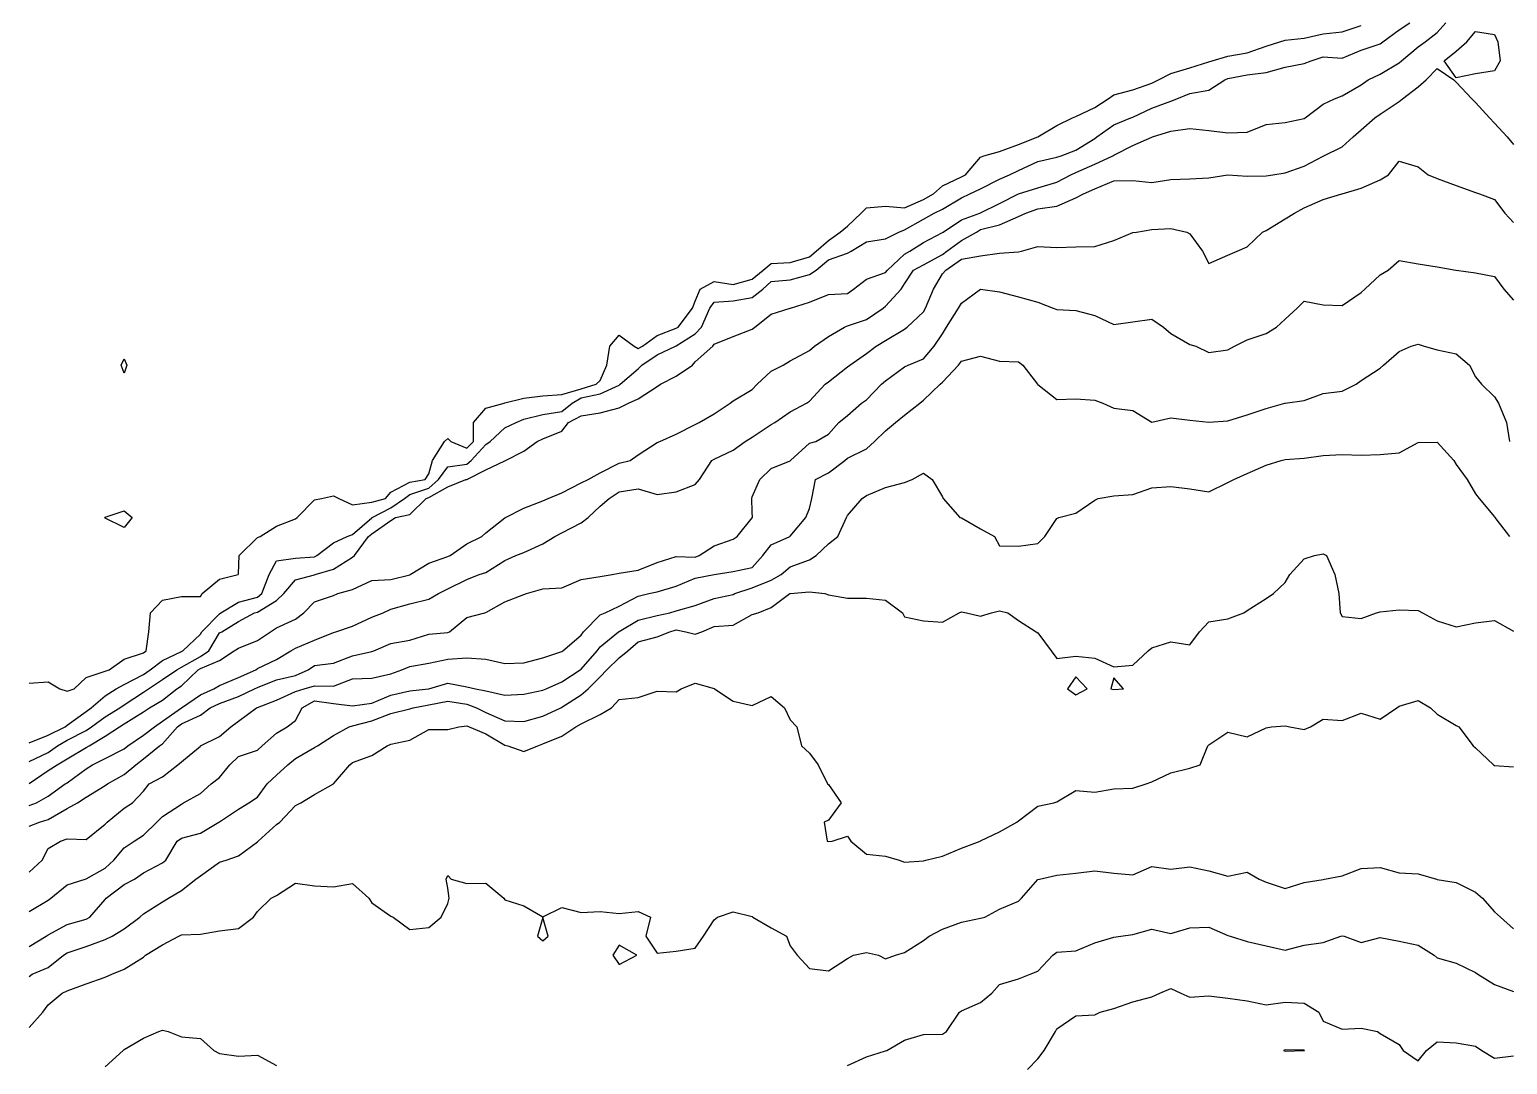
# Model space of a CAD drawing. Header units: metres. Extents: x 2681030 to 2681330, y 1246000 to 1246290.
# Drawn here: x 2681070.26 to 2681109.09, y 1246088.88 to 1246116.07 of the extents above; entities that cross this region are included whole.
import ezdxf

# ---------------------------------------------------------------- set-up
doc = ezdxf.new("R2010")
doc.units = ezdxf.units.M
doc.layers.add('BASIS_HOEHENLINIEN', color=8, linetype='Continuous')

msp = doc.modelspace()

# ---------------------------------------------------------------- linework, layer by layer
at = {"layer": 'BASIS_HOEHENLINIEN'}
for points in [[(2681070.25, 1246097.327, 0), (2681070.75, 1246097.534, 0), (2681071.195, 1246097.75, 0), (2681071.25, 1246097.795, 0), (2681071.75, 1246098.155, 0), (2681071.882, 1246098.25, 0), (2681072.25, 1246098.569, 0), (2681072.537, 1246098.75, 0), (2681072.75, 1246098.861, 0), (2681073.25, 1246099.123, 0), (2681073.429, 1246099.25, 0), (2681073.75, 1246099.494, 0), (2681074.25, 1246099.731, 0), (2681074.291, 1246099.75, 0), (2681074.75, 1246100.185, 0), (2681074.786, 1246100.25, 0), (2681075.25, 1246100.722, 0), (2681075.285, 1246100.75, 0), (2681075.75, 1246101.029, 0), (2681076.25, 1246101.158, 0), (2681076.363, 1246101.25, 0), (2681076.556, 1246101.75, 0), (2681076.75, 1246102.113, 0), (2681077.25, 1246102.186, 0), (2681077.75, 1246102.22, 0), (2681077.811, 1246102.25, 0), (2681078.25, 1246102.582, 0), (2681078.61, 1246102.75, 0), (2681078.75, 1246102.803, 0), (2681079.25, 1246103.24, 0), (2681079.262, 1246103.25, 0), (2681079.75, 1246103.506, 0), (2681080.115, 1246103.75, 0), (2681080.25, 1246103.857, 0), (2681080.75, 1246104.019, 0), (2681081.008, 1246104.25, 0), (2681081.25, 1246104.579, 0), (2681081.75, 1246104.655, 0), (2681081.86, 1246104.75, 0), (2681082.25, 1246105.168, 0), (2681082.363, 1246105.25, 0), (2681082.75, 1246105.604, 0), (2681083.048, 1246105.75, 0), (2681083.25, 1246105.831, 0), (2681083.75, 1246105.955, 0), (2681084.25, 1246106.036, 0), (2681084.516, 1246106.25, 0), (2681084.75, 1246106.391, 0), (2681085.25, 1246106.501, 0), (2681085.75, 1246106.727, 0), (2681085.777, 1246106.75, 0), (2681086.25, 1246107.156, 0), (2681086.347, 1246107.25, 0), (2681086.75, 1246107.523, 0), (2681087.231, 1246107.75, 0), (2681087.25, 1246107.761, 0), (2681087.75, 1246108.079, 0), (2681087.915, 1246108.25, 0), (2681088.134, 1246108.75, 0), (2681088.25, 1246108.904, 0), (2681088.75, 1246108.941, 0), (2681089.25, 1246109.031, 0), (2681089.529, 1246109.25, 0), (2681089.75, 1246109.45, 0), (2681090.25, 1246109.494, 0), (2681090.75, 1246109.632, 0), (2681090.929, 1246109.75, 0), (2681091.25, 1246110.02, 0), (2681091.75, 1246110.199, 0), (2681091.845, 1246110.25, 0), (2681092.25, 1246110.489, 0), (2681092.75, 1246110.574, 0), (2681093.105, 1246110.75, 0), (2681093.25, 1246110.808, 0), (2681093.75, 1246111.09, 0), (2681094.032, 1246111.25, 0), (2681094.25, 1246111.352, 0), (2681094.75, 1246111.651, 0), (2681094.969, 1246111.75, 0), (2681095.25, 1246111.882, 0), (2681095.75, 1246112.136, 0), (2681096.006, 1246112.25, 0), (2681096.25, 1246112.364, 0), (2681096.75, 1246112.601, 0), (2681097.25, 1246112.716, 0), (2681097.363, 1246112.75, 0), (2681097.75, 1246112.898, 0), (2681098.25, 1246113.212, 0), (2681098.304, 1246113.25, 0), (2681098.75, 1246113.564, 0), (2681099.198, 1246113.75, 0), (2681099.25, 1246113.77, 0), (2681099.75, 1246114.003, 0), (2681100.25, 1246114.189, 0), (2681100.408, 1246114.25, 0), (2681100.75, 1246114.387, 0), (2681101.25, 1246114.478, 0), (2681101.668, 1246114.75, 0), (2681101.75, 1246114.788, 0), (2681102.25, 1246114.878, 0), (2681102.75, 1246114.945, 0), (2681103.25, 1246115.079, 0), (2681103.75, 1246115.177, 0), (2681103.936, 1246115.25, 0), (2681104.25, 1246115.352, 0), (2681104.75, 1246115.322, 0), (2681105.25, 1246115.53, 0), (2681105.75, 1246115.698, 0), (2681105.817, 1246115.75, 0), (2681106.25, 1246116.062, 0), (2681106.526, 1246116.25, 0)], [(2681070.25, 1246096.841, 0), (2681070.75, 1246097.079, 0), (2681070.993, 1246097.25, 0), (2681071.25, 1246097.4, 0), (2681071.75, 1246097.658, 0), (2681071.888, 1246097.75, 0), (2681072.25, 1246098.015, 0), (2681072.636, 1246098.25, 0), (2681072.75, 1246098.327, 0), (2681073.25, 1246098.66, 0), (2681073.388, 1246098.75, 0), (2681073.75, 1246098.995, 0), (2681074.133, 1246099.25, 0), (2681074.25, 1246099.314, 0), (2681074.75, 1246099.596, 0), (2681074.97, 1246099.75, 0), (2681075.25, 1246100.221, 0), (2681075.314, 1246100.25, 0), (2681075.75, 1246100.521, 0), (2681076.174, 1246100.75, 0), (2681076.25, 1246100.766, 0), (2681076.75, 1246101.072, 0), (2681076.942, 1246101.25, 0), (2681077.25, 1246101.617, 0), (2681077.75, 1246101.745, 0), (2681077.769, 1246101.75, 0), (2681078.25, 1246101.893, 0), (2681078.75, 1246102.207, 0), (2681078.799, 1246102.25, 0), (2681079.167, 1246102.75, 0), (2681079.25, 1246102.825, 0), (2681079.75, 1246103.173, 0), (2681079.875, 1246103.25, 0), (2681080.25, 1246103.329, 0), (2681080.683, 1246103.75, 0), (2681080.75, 1246103.775, 0), (2681081.25, 1246104.055, 0), (2681081.722, 1246104.25, 0), (2681081.75, 1246104.253, 0), (2681082.25, 1246104.504, 0), (2681082.75, 1246104.742, 0), (2681082.764, 1246104.75, 0), (2681083.25, 1246104.993, 0), (2681083.6, 1246105.25, 0), (2681083.75, 1246105.313, 0), (2681084.25, 1246105.518, 0), (2681084.423, 1246105.75, 0), (2681084.75, 1246105.923, 0), (2681085.25, 1246106.002, 0), (2681085.75, 1246106.134, 0), (2681085.995, 1246106.25, 0), (2681086.25, 1246106.369, 0), (2681086.75, 1246106.693, 0), (2681086.838, 1246106.75, 0), (2681087.25, 1246106.965, 0), (2681087.679, 1246107.25, 0), (2681087.75, 1246107.338, 0), (2681088.212, 1246107.75, 0), (2681088.25, 1246107.801, 0), (2681088.75, 1246108.006, 0), (2681089.25, 1246108.202, 0), (2681089.315, 1246108.25, 0), (2681089.75, 1246108.592, 0), (2681090.25, 1246108.748, 0), (2681090.257, 1246108.75, 0), (2681090.75, 1246108.911, 0), (2681091.25, 1246109.109, 0), (2681091.75, 1246109.134, 0), (2681091.91, 1246109.25, 0), (2681092.25, 1246109.511, 0), (2681092.75, 1246109.687, 0), (2681092.801, 1246109.75, 0), (2681093.25, 1246110.165, 0), (2681093.391, 1246110.25, 0), (2681093.75, 1246110.475, 0), (2681094.25, 1246110.741, 0), (2681094.265, 1246110.75, 0), (2681094.75, 1246111.074, 0), (2681095.234, 1246111.25, 0), (2681095.25, 1246111.256, 0), (2681095.75, 1246111.497, 0), (2681096.25, 1246111.75, 0), (2681096.25, 1246111.75, 0), (2681096.75, 1246111.915, 0), (2681097.25, 1246112.059, 0), (2681097.619, 1246112.25, 0), (2681097.75, 1246112.314, 0), (2681098.25, 1246112.537, 0), (2681098.726, 1246112.75, 0), (2681098.75, 1246112.767, 0), (2681099.25, 1246113.026, 0), (2681099.75, 1246113.245, 0), (2681099.763, 1246113.25, 0), (2681100.25, 1246113.398, 0), (2681100.75, 1246113.467, 0), (2681101.25, 1246113.414, 0), (2681101.75, 1246113.358, 0), (2681102.25, 1246113.373, 0), (2681102.75, 1246113.578, 0), (2681103.25, 1246113.624, 0), (2681103.75, 1246113.736, 0), (2681103.775, 1246113.75, 0), (2681104.25, 1246114.11, 0), (2681104.551, 1246114.25, 0), (2681104.75, 1246114.332, 0), (2681105.25, 1246114.617, 0), (2681105.434, 1246114.75, 0), (2681105.75, 1246114.901, 0), (2681106.25, 1246115.193, 0), (2681106.309, 1246115.25, 0), (2681106.75, 1246115.619, 0), (2681106.927, 1246115.75, 0), (2681107.25, 1246115.99, 0), (2681107.478, 1246116.25, 0)], [(2681070.25, 1246098.902, 0), (2681070.75, 1246098.936, 0), (2681071.057, 1246098.75, 0), (2681071.25, 1246098.685, 0), (2681071.43, 1246098.75, 0), (2681071.75, 1246099.046, 0), (2681072.25, 1246099.211, 0), (2681072.352, 1246099.25, 0), (2681072.75, 1246099.526, 0), (2681073.25, 1246099.699, 0), (2681073.323, 1246099.75, 0), (2681073.396, 1246100.25, 0), (2681073.436, 1246100.75, 0), (2681073.75, 1246101.08, 0), (2681074.25, 1246101.172, 0), (2681074.75, 1246101.177, 0), (2681074.792, 1246101.25, 0), (2681075.25, 1246101.632, 0), (2681075.746, 1246101.75, 0), (2681075.75, 1246101.769, 0), (2681075.767, 1246102.25, 0), (2681076.25, 1246102.729, 0), (2681076.319, 1246102.75, 0), (2681076.75, 1246103.019, 0), (2681077.25, 1246103.212, 0), (2681077.294, 1246103.25, 0), (2681077.75, 1246103.712, 0), (2681077.928, 1246103.75, 0), (2681078.25, 1246103.816, 0), (2681078.388, 1246103.75, 0), (2681078.75, 1246103.579, 0), (2681079.25, 1246103.651, 0), (2681079.615, 1246103.75, 0), (2681079.75, 1246103.918, 0), (2681080.25, 1246104.175, 0), (2681080.655, 1246104.25, 0), (2681080.75, 1246104.397, 0), (2681080.849, 1246104.75, 0), (2681081.165, 1246105.25, 0), (2681081.25, 1246105.329, 0), (2681081.333, 1246105.25, 0), (2681081.75, 1246105.068, 0), (2681081.922, 1246105.25, 0), (2681081.923, 1246105.75, 0), (2681082.25, 1246106.123, 0), (2681082.728, 1246106.25, 0), (2681082.75, 1246106.26, 0), (2681083.25, 1246106.383, 0), (2681083.75, 1246106.45, 0), (2681084.25, 1246106.482, 0), (2681084.75, 1246106.632, 0), (2681085.148, 1246106.75, 0), (2681085.25, 1246106.846, 0), (2681085.433, 1246107.25, 0), (2681085.508, 1246107.75, 0), (2681085.75, 1246108.043, 0), (2681086.145, 1246107.75, 0), (2681086.25, 1246107.692, 0), (2681086.362, 1246107.75, 0), (2681086.75, 1246108.03, 0), (2681087.25, 1246108.221, 0), (2681087.301, 1246108.25, 0), (2681087.684, 1246108.75, 0), (2681087.75, 1246108.934, 0), (2681087.885, 1246109.25, 0), (2681088.25, 1246109.455, 0), (2681088.75, 1246109.372, 0), (2681089.25, 1246109.509, 0), (2681089.533, 1246109.75, 0), (2681089.75, 1246109.923, 0), (2681090.25, 1246109.947, 0), (2681090.75, 1246110.095, 0), (2681090.925, 1246110.25, 0), (2681091.25, 1246110.525, 0), (2681091.56, 1246110.75, 0), (2681091.75, 1246110.901, 0), (2681092.111, 1246111.25, 0), (2681092.25, 1246111.387, 0), (2681092.75, 1246111.427, 0), (2681093.25, 1246111.387, 0), (2681093.75, 1246111.606, 0), (2681094.008, 1246111.75, 0), (2681094.25, 1246111.96, 0), (2681094.75, 1246112.199, 0), (2681094.857, 1246112.25, 0), (2681095.25, 1246112.72, 0), (2681095.333, 1246112.75, 0), (2681095.75, 1246112.864, 0), (2681096.25, 1246113.046, 0), (2681096.75, 1246113.249, 0), (2681096.754, 1246113.25, 0), (2681097.25, 1246113.549, 0), (2681097.663, 1246113.75, 0), (2681097.75, 1246113.783, 0), (2681098.25, 1246114.024, 0), (2681098.601, 1246114.25, 0), (2681098.75, 1246114.358, 0), (2681099.25, 1246114.486, 0), (2681099.75, 1246114.665, 0), (2681099.922, 1246114.75, 0), (2681100.25, 1246114.912, 0), (2681100.75, 1246115.068, 0), (2681101.25, 1246115.219, 0), (2681101.33, 1246115.25, 0), (2681101.75, 1246115.372, 0), (2681102.25, 1246115.462, 0), (2681102.75, 1246115.633, 0), (2681103.114, 1246115.75, 0), (2681103.25, 1246115.795, 0), (2681103.75, 1246115.844, 0), (2681104.25, 1246115.954, 0), (2681104.75, 1246116.007, 0), (2681105.25, 1246116.178, 0)], [(2681108.902, 1246115.25, 0), (2681108.75, 1246114.983, 0), (2681108.25, 1246114.904, 0), (2681107.75, 1246114.804, 0), (2681107.427, 1246115.25, 0), (2681107.75, 1246115.502, 0), (2681108.022, 1246115.75, 0), (2681108.25, 1246116.021, 0), (2681108.75, 1246115.936, 0), (2681108.844, 1246115.75, 0), (2681108.902, 1246115.25, 0)], [(2681070.25, 1246096.262, 0), (2681070.75, 1246096.607, 0), (2681070.989, 1246096.75, 0), (2681071.25, 1246096.913, 0), (2681071.75, 1246097.206, 0), (2681071.826, 1246097.25, 0), (2681072.25, 1246097.505, 0), (2681072.623, 1246097.75, 0), (2681072.75, 1246097.827, 0), (2681073.25, 1246098.144, 0), (2681073.411, 1246098.25, 0), (2681073.75, 1246098.453, 0), (2681074.131, 1246098.75, 0), (2681074.25, 1246098.83, 0), (2681074.691, 1246099.25, 0), (2681074.75, 1246099.285, 0), (2681075.25, 1246099.495, 0), (2681075.637, 1246099.75, 0), (2681075.75, 1246099.814, 0), (2681076.25, 1246100.023, 0), (2681076.593, 1246100.25, 0), (2681076.75, 1246100.349, 0), (2681077.25, 1246100.577, 0), (2681077.463, 1246100.75, 0), (2681077.75, 1246101.035, 0), (2681078.25, 1246101.203, 0), (2681078.364, 1246101.25, 0), (2681078.75, 1246101.357, 0), (2681079.25, 1246101.591, 0), (2681079.75, 1246101.619, 0), (2681080.25, 1246101.746, 0), (2681080.262, 1246101.75, 0), (2681080.75, 1246102.049, 0), (2681081.25, 1246102.222, 0), (2681081.31, 1246102.25, 0), (2681081.75, 1246102.555, 0), (2681082.141, 1246102.75, 0), (2681082.25, 1246102.847, 0), (2681082.75, 1246103.238, 0), (2681082.764, 1246103.25, 0), (2681083.25, 1246103.499, 0), (2681083.75, 1246103.691, 0), (2681083.885, 1246103.75, 0), (2681084.25, 1246103.9, 0), (2681084.75, 1246104.161, 0), (2681084.937, 1246104.25, 0), (2681085.25, 1246104.424, 0), (2681085.75, 1246104.677, 0), (2681086.039, 1246104.75, 0), (2681086.25, 1246104.899, 0), (2681086.75, 1246105.22, 0), (2681086.823, 1246105.25, 0), (2681087.25, 1246105.443, 0), (2681087.75, 1246105.694, 0), (2681087.853, 1246105.75, 0), (2681088.25, 1246105.973, 0), (2681088.668, 1246106.25, 0), (2681088.75, 1246106.315, 0), (2681089.25, 1246106.614, 0), (2681089.375, 1246106.75, 0), (2681089.75, 1246107.091, 0), (2681090.062, 1246107.25, 0), (2681090.25, 1246107.369, 0), (2681090.75, 1246107.636, 0), (2681090.881, 1246107.75, 0), (2681091.25, 1246108.006, 0), (2681091.674, 1246108.25, 0), (2681091.75, 1246108.29, 0), (2681092.25, 1246108.451, 0), (2681092.692, 1246108.75, 0), (2681092.75, 1246108.8, 0), (2681093.165, 1246109.25, 0), (2681093.25, 1246109.387, 0), (2681093.487, 1246109.75, 0), (2681093.75, 1246109.891, 0), (2681094.25, 1246110.164, 0), (2681094.36, 1246110.25, 0), (2681094.75, 1246110.532, 0), (2681095.138, 1246110.75, 0), (2681095.25, 1246110.815, 0), (2681095.75, 1246110.939, 0), (2681096.25, 1246111.156, 0), (2681096.435, 1246111.25, 0), (2681096.75, 1246111.359, 0), (2681097.25, 1246111.431, 0), (2681097.75, 1246111.645, 0), (2681097.952, 1246111.75, 0), (2681098.25, 1246111.887, 0), (2681098.75, 1246112.094, 0), (2681099.25, 1246112.105, 0), (2681099.75, 1246112.051, 0), (2681100.25, 1246112.129, 0), (2681100.75, 1246112.146, 0), (2681101.25, 1246112.178, 0), (2681101.75, 1246112.249, 0), (2681102.25, 1246112.222, 0), (2681102.75, 1246112.225, 0), (2681102.925, 1246112.25, 0), (2681103.25, 1246112.304, 0), (2681103.75, 1246112.482, 0), (2681104.25, 1246112.744, 0), (2681104.266, 1246112.75, 0), (2681104.75, 1246112.99, 0), (2681105.037, 1246113.25, 0), (2681105.25, 1246113.438, 0), (2681105.607, 1246113.75, 0), (2681105.75, 1246113.851, 0), (2681106.25, 1246114.183, 0), (2681106.336, 1246114.25, 0), (2681106.75, 1246114.566, 0), (2681106.955, 1246114.75, 0), (2681107.25, 1246115.047, 0), (2681107.684, 1246114.75, 0), (2681107.75, 1246114.687, 0), (2681108.154, 1246114.25, 0), (2681108.25, 1246114.151, 0), (2681108.623, 1246113.75, 0), (2681108.75, 1246113.613, 0), (2681109.088, 1246113.25, 0), (2681109.25, 1246113.046, 0)], [(2681070.25, 1246095.685, 0), (2681070.446, 1246095.75, 0), (2681070.75, 1246095.933, 0), (2681071.197, 1246096.25, 0), (2681071.25, 1246096.277, 0), (2681071.75, 1246096.646, 0), (2681071.913, 1246096.75, 0), (2681072.25, 1246096.917, 0), (2681072.75, 1246097.172, 0), (2681072.844, 1246097.25, 0), (2681073.25, 1246097.533, 0), (2681073.543, 1246097.75, 0), (2681073.75, 1246097.896, 0), (2681074.25, 1246098.246, 0), (2681074.257, 1246098.25, 0), (2681074.75, 1246098.593, 0), (2681075.105, 1246098.75, 0), (2681075.25, 1246098.836, 0), (2681075.75, 1246099.048, 0), (2681076.204, 1246099.25, 0), (2681076.25, 1246099.282, 0), (2681076.75, 1246099.518, 0), (2681077.127, 1246099.75, 0), (2681077.25, 1246099.816, 0), (2681077.75, 1246100.025, 0), (2681078.25, 1246100.231, 0), (2681078.307, 1246100.25, 0), (2681078.75, 1246100.394, 0), (2681079.25, 1246100.629, 0), (2681079.552, 1246100.75, 0), (2681079.75, 1246100.846, 0), (2681080.25, 1246100.982, 0), (2681080.75, 1246101.107, 0), (2681081.003, 1246101.25, 0), (2681081.25, 1246101.38, 0), (2681081.75, 1246101.622, 0), (2681082.077, 1246101.75, 0), (2681082.25, 1246101.808, 0), (2681082.75, 1246102.117, 0), (2681083.039, 1246102.25, 0), (2681083.25, 1246102.335, 0), (2681083.75, 1246102.562, 0), (2681084.059, 1246102.75, 0), (2681084.25, 1246102.849, 0), (2681084.75, 1246103.113, 0), (2681084.936, 1246103.25, 0), (2681085.25, 1246103.545, 0), (2681085.489, 1246103.75, 0), (2681085.75, 1246103.923, 0), (2681086.25, 1246104.007, 0), (2681086.75, 1246103.857, 0), (2681087.25, 1246103.921, 0), (2681087.75, 1246104.12, 0), (2681087.867, 1246104.25, 0), (2681088.188, 1246104.75, 0), (2681088.25, 1246104.784, 0), (2681088.75, 1246105.022, 0), (2681089.061, 1246105.25, 0), (2681089.25, 1246105.359, 0), (2681089.75, 1246105.692, 0), (2681089.841, 1246105.75, 0), (2681090.25, 1246106.026, 0), (2681090.673, 1246106.25, 0), (2681090.75, 1246106.308, 0), (2681091.167, 1246106.75, 0), (2681091.25, 1246106.813, 0), (2681091.75, 1246107.209, 0), (2681091.814, 1246107.25, 0), (2681092.25, 1246107.556, 0), (2681092.504, 1246107.75, 0), (2681092.75, 1246107.897, 0), (2681093.25, 1246108.197, 0), (2681093.319, 1246108.25, 0), (2681093.75, 1246108.652, 0), (2681093.803, 1246108.75, 0), (2681094.009, 1246109.25, 0), (2681094.25, 1246109.654, 0), (2681094.339, 1246109.75, 0), (2681094.75, 1246110.035, 0), (2681095.25, 1246110.124, 0), (2681095.75, 1246110.196, 0), (2681096.25, 1246110.234, 0), (2681096.326, 1246110.25, 0), (2681096.75, 1246110.368, 0), (2681097.25, 1246110.344, 0), (2681097.75, 1246110.365, 0), (2681098.25, 1246110.368, 0), (2681098.75, 1246110.529, 0), (2681099.25, 1246110.734, 0), (2681099.344, 1246110.75, 0), (2681099.75, 1246110.814, 0), (2681100.25, 1246110.843, 0), (2681100.673, 1246110.75, 0), (2681100.75, 1246110.701, 0), (2681101.083, 1246110.25, 0), (2681101.25, 1246109.92, 0), (2681101.75, 1246110.145, 0), (2681101.993, 1246110.25, 0), (2681102.25, 1246110.359, 0), (2681102.661, 1246110.75, 0), (2681102.75, 1246110.787, 0), (2681103.25, 1246111.099, 0), (2681103.494, 1246111.25, 0), (2681103.75, 1246111.382, 0), (2681104.25, 1246111.601, 0), (2681104.738, 1246111.75, 0), (2681104.75, 1246111.754, 0), (2681105.25, 1246111.905, 0), (2681105.75, 1246112.123, 0), (2681105.972, 1246112.25, 0), (2681106.25, 1246112.611, 0), (2681106.75, 1246112.461, 0), (2681107.011, 1246112.25, 0), (2681107.25, 1246112.161, 0), (2681107.75, 1246111.975, 0), (2681108.25, 1246111.789, 0), (2681108.356, 1246111.75, 0), (2681108.75, 1246111.603, 0), (2681109.022, 1246111.25, 0), (2681109.25, 1246111.003, 0)], [(2681070.25, 1246095.137, 0), (2681070.52, 1246095.25, 0), (2681070.75, 1246095.317, 0), (2681071.25, 1246095.604, 0), (2681071.52, 1246095.75, 0), (2681071.75, 1246095.899, 0), (2681072.25, 1246096.212, 0), (2681072.31, 1246096.25, 0), (2681072.75, 1246096.494, 0), (2681073.054, 1246096.75, 0), (2681073.25, 1246096.914, 0), (2681073.674, 1246097.25, 0), (2681073.75, 1246097.306, 0), (2681074.148, 1246097.75, 0), (2681074.25, 1246097.828, 0), (2681074.75, 1246098.056, 0), (2681075.006, 1246098.25, 0), (2681075.25, 1246098.367, 0), (2681075.75, 1246098.545, 0), (2681076.174, 1246098.75, 0), (2681076.25, 1246098.787, 0), (2681076.75, 1246098.988, 0), (2681077.25, 1246099.102, 0), (2681077.578, 1246099.25, 0), (2681077.75, 1246099.364, 0), (2681078.25, 1246099.419, 0), (2681078.75, 1246099.62, 0), (2681079.25, 1246099.733, 0), (2681079.303, 1246099.75, 0), (2681079.75, 1246099.94, 0), (2681080.25, 1246100.029, 0), (2681080.75, 1246100.187, 0), (2681081.25, 1246100.233, 0), (2681081.292, 1246100.25, 0), (2681081.75, 1246100.625, 0), (2681082.22, 1246100.75, 0), (2681082.25, 1246100.758, 0), (2681082.75, 1246101.035, 0), (2681083.25, 1246101.229, 0), (2681083.317, 1246101.25, 0), (2681083.75, 1246101.375, 0), (2681084.25, 1246101.403, 0), (2681084.75, 1246101.622, 0), (2681085.25, 1246101.697, 0), (2681085.565, 1246101.75, 0), (2681085.75, 1246101.789, 0), (2681086.25, 1246101.865, 0), (2681086.75, 1246102.066, 0), (2681087.25, 1246102.224, 0), (2681087.75, 1246102.209, 0), (2681087.855, 1246102.25, 0), (2681088.25, 1246102.506, 0), (2681088.75, 1246102.684, 0), (2681088.857, 1246102.75, 0), (2681089.25, 1246103.238, 0), (2681089.259, 1246103.25, 0), (2681089.25, 1246103.4, 0), (2681089.236, 1246103.75, 0), (2681089.25, 1246103.797, 0), (2681089.446, 1246104.25, 0), (2681089.75, 1246104.541, 0), (2681090.25, 1246104.74, 0), (2681090.255, 1246104.75, 0), (2681090.75, 1246105.207, 0), (2681090.923, 1246105.25, 0), (2681091.25, 1246105.44, 0), (2681091.529, 1246105.75, 0), (2681091.75, 1246105.927, 0), (2681092.124, 1246106.25, 0), (2681092.25, 1246106.339, 0), (2681092.643, 1246106.75, 0), (2681092.75, 1246106.838, 0), (2681093.25, 1246107.213, 0), (2681093.346, 1246107.25, 0), (2681093.75, 1246107.423, 0), (2681094.031, 1246107.75, 0), (2681094.25, 1246108.077, 0), (2681094.352, 1246108.25, 0), (2681094.667, 1246108.75, 0), (2681094.75, 1246108.882, 0), (2681095.25, 1246109.25, 0), (2681095.25, 1246109.25, 0), (2681095.25, 1246109.25, 0), (2681095.75, 1246109.181, 0), (2681096.25, 1246109.051, 0), (2681096.75, 1246108.907, 0), (2681097.156, 1246108.75, 0), (2681097.25, 1246108.718, 0), (2681097.75, 1246108.691, 0), (2681098.25, 1246108.557, 0), (2681098.75, 1246108.322, 0), (2681099.25, 1246108.387, 0), (2681099.75, 1246108.458, 0), (2681100.059, 1246108.25, 0), (2681100.25, 1246108.085, 0), (2681100.75, 1246107.794, 0), (2681100.902, 1246107.75, 0), (2681101.25, 1246107.582, 0), (2681101.75, 1246107.657, 0), (2681101.924, 1246107.75, 0), (2681102.25, 1246107.921, 0), (2681102.75, 1246108.087, 0), (2681103.029, 1246108.25, 0), (2681103.25, 1246108.463, 0), (2681103.566, 1246108.75, 0), (2681103.75, 1246108.932, 0), (2681104.25, 1246108.837, 0), (2681104.75, 1246108.817, 0), (2681105.25, 1246109.159, 0), (2681105.346, 1246109.25, 0), (2681105.75, 1246109.626, 0), (2681105.959, 1246109.75, 0), (2681106.25, 1246110.003, 0), (2681106.75, 1246109.918, 0), (2681107.25, 1246109.833, 0), (2681107.739, 1246109.75, 0), (2681107.75, 1246109.748, 0), (2681108.25, 1246109.68, 0), (2681108.75, 1246109.584, 0), (2681108.996, 1246109.25, 0), (2681109.25, 1246108.962, 0)], [(2681070.25, 1246093.93, 0), (2681070.59, 1246094.25, 0), (2681070.75, 1246094.552, 0), (2681071.074, 1246094.75, 0), (2681071.25, 1246094.805, 0), (2681071.75, 1246094.79, 0), (2681072.25, 1246095.192, 0), (2681072.303, 1246095.25, 0), (2681072.75, 1246095.615, 0), (2681072.968, 1246095.75, 0), (2681073.25, 1246096.061, 0), (2681073.404, 1246096.25, 0), (2681073.75, 1246096.44, 0), (2681074.156, 1246096.75, 0), (2681074.25, 1246096.828, 0), (2681074.75, 1246097.247, 0), (2681074.755, 1246097.25, 0), (2681075.25, 1246097.497, 0), (2681075.553, 1246097.75, 0), (2681075.75, 1246097.903, 0), (2681076.223, 1246098.25, 0), (2681076.25, 1246098.262, 0), (2681076.75, 1246098.447, 0), (2681077.25, 1246098.683, 0), (2681077.474, 1246098.75, 0), (2681077.75, 1246098.824, 0), (2681078.25, 1246098.818, 0), (2681078.75, 1246099.013, 0), (2681079.25, 1246099.025, 0), (2681079.75, 1246099.14, 0), (2681080.044, 1246099.25, 0), (2681080.25, 1246099.333, 0), (2681080.75, 1246099.426, 0), (2681081.25, 1246099.528, 0), (2681081.75, 1246099.563, 0), (2681082.25, 1246099.528, 0), (2681082.75, 1246099.417, 0), (2681083.25, 1246099.428, 0), (2681083.75, 1246099.56, 0), (2681084.25, 1246099.728, 0), (2681084.276, 1246099.75, 0), (2681084.75, 1246100.163, 0), (2681084.815, 1246100.25, 0), (2681085.25, 1246100.693, 0), (2681085.389, 1246100.75, 0), (2681085.75, 1246100.918, 0), (2681086.25, 1246101.18, 0), (2681086.531, 1246101.25, 0), (2681086.75, 1246101.295, 0), (2681087.25, 1246101.443, 0), (2681087.75, 1246101.659, 0), (2681088.245, 1246101.75, 0), (2681088.25, 1246101.751, 0), (2681088.75, 1246101.833, 0), (2681089.25, 1246101.939, 0), (2681089.529, 1246102.25, 0), (2681089.75, 1246102.532, 0), (2681090.241, 1246102.75, 0), (2681090.25, 1246102.757, 0), (2681090.662, 1246103.25, 0), (2681090.75, 1246103.489, 0), (2681090.819, 1246103.75, 0), (2681090.915, 1246104.25, 0), (2681091.25, 1246104.428, 0), (2681091.685, 1246104.75, 0), (2681091.75, 1246104.806, 0), (2681092.25, 1246105.054, 0), (2681092.463, 1246105.25, 0), (2681092.75, 1246105.524, 0), (2681093.01, 1246105.75, 0), (2681093.25, 1246105.939, 0), (2681093.654, 1246106.25, 0), (2681093.75, 1246106.331, 0), (2681094.188, 1246106.75, 0), (2681094.25, 1246106.806, 0), (2681094.673, 1246107.25, 0), (2681094.75, 1246107.362, 0), (2681095.25, 1246107.493, 0), (2681095.75, 1246107.361, 0), (2681096.25, 1246107.339, 0), (2681096.362, 1246107.25, 0), (2681096.744, 1246106.75, 0), (2681096.75, 1246106.741, 0), (2681097.25, 1246106.349, 0), (2681097.75, 1246106.37, 0), (2681098.25, 1246106.335, 0), (2681098.462, 1246106.25, 0), (2681098.75, 1246106.121, 0), (2681099.25, 1246106.06, 0), (2681099.75, 1246105.759, 0), (2681100.25, 1246105.868, 0), (2681100.75, 1246105.809, 0), (2681101.25, 1246105.756, 0), (2681101.75, 1246105.787, 0), (2681102.25, 1246105.95, 0), (2681102.75, 1246106.115, 0), (2681103.246, 1246106.25, 0), (2681103.25, 1246106.251, 0), (2681103.75, 1246106.327, 0), (2681104.25, 1246106.506, 0), (2681104.75, 1246106.571, 0), (2681105.122, 1246106.75, 0), (2681105.25, 1246106.847, 0), (2681105.75, 1246107.178, 0), (2681105.834, 1246107.25, 0), (2681106.25, 1246107.615, 0), (2681106.56, 1246107.75, 0), (2681106.75, 1246107.802, 0), (2681106.904, 1246107.75, 0), (2681107.25, 1246107.658, 0), (2681107.75, 1246107.547, 0), (2681108.096, 1246107.25, 0), (2681108.25, 1246106.949, 0), (2681108.413, 1246106.75, 0), (2681108.75, 1246106.42, 0), (2681108.86, 1246106.25, 0), (2681109.067, 1246105.75, 0), (2681109.146, 1246105.25, 0)], [(2681072.815, 1246107.25, 0), (2681072.75, 1246107.041, 0), (2681072.664, 1246107.25, 0), (2681072.75, 1246107.42, 0), (2681072.815, 1246107.25, 0)], [(2681070.25, 1246092.9, 0), (2681070.75, 1246093.198, 0), (2681070.819, 1246093.25, 0), (2681071.25, 1246093.598, 0), (2681071.723, 1246093.75, 0), (2681071.75, 1246093.758, 0), (2681072.25, 1246094.036, 0), (2681072.479, 1246094.25, 0), (2681072.75, 1246094.571, 0), (2681073.011, 1246094.75, 0), (2681073.25, 1246094.908, 0), (2681073.606, 1246095.25, 0), (2681073.75, 1246095.398, 0), (2681074.25, 1246095.722, 0), (2681074.304, 1246095.75, 0), (2681074.75, 1246095.996, 0), (2681075.031, 1246096.25, 0), (2681075.25, 1246096.422, 0), (2681075.526, 1246096.75, 0), (2681075.75, 1246096.973, 0), (2681076.25, 1246097.136, 0), (2681076.373, 1246097.25, 0), (2681076.75, 1246097.584, 0), (2681077.032, 1246097.75, 0), (2681077.25, 1246097.913, 0), (2681077.424, 1246098.25, 0), (2681077.75, 1246098.432, 0), (2681078.25, 1246098.36, 0), (2681078.75, 1246098.3, 0), (2681079.25, 1246098.372, 0), (2681079.75, 1246098.581, 0), (2681080.25, 1246098.693, 0), (2681080.747, 1246098.75, 0), (2681080.75, 1246098.75, 0), (2681081.25, 1246098.894, 0), (2681081.75, 1246098.8, 0), (2681081.979, 1246098.75, 0), (2681082.25, 1246098.695, 0), (2681082.75, 1246098.58, 0), (2681083.25, 1246098.609, 0), (2681083.75, 1246098.712, 0), (2681083.832, 1246098.75, 0), (2681084.25, 1246098.934, 0), (2681084.727, 1246099.25, 0), (2681084.75, 1246099.269, 0), (2681085.179, 1246099.75, 0), (2681085.25, 1246099.853, 0), (2681085.739, 1246100.25, 0), (2681085.75, 1246100.255, 0), (2681086.25, 1246100.55, 0), (2681086.75, 1246100.676, 0), (2681087.081, 1246100.75, 0), (2681087.25, 1246100.796, 0), (2681087.75, 1246100.94, 0), (2681088.25, 1246101.126, 0), (2681088.75, 1246101.228, 0), (2681088.791, 1246101.25, 0), (2681089.25, 1246101.402, 0), (2681089.75, 1246101.605, 0), (2681090.013, 1246101.75, 0), (2681090.25, 1246101.953, 0), (2681090.75, 1246102.135, 0), (2681090.93, 1246102.25, 0), (2681091.25, 1246102.558, 0), (2681091.501, 1246102.75, 0), (2681091.724, 1246103.25, 0), (2681091.75, 1246103.302, 0), (2681092.14, 1246103.75, 0), (2681092.25, 1246103.83, 0), (2681092.75, 1246104.038, 0), (2681093.25, 1246104.166, 0), (2681093.449, 1246104.25, 0), (2681093.75, 1246104.417, 0), (2681093.978, 1246104.25, 0), (2681094.25, 1246103.796, 0), (2681094.268, 1246103.75, 0), (2681094.702, 1246103.25, 0), (2681094.75, 1246103.24, 0), (2681095.25, 1246102.95, 0), (2681095.611, 1246102.75, 0), (2681095.75, 1246102.506, 0), (2681096.25, 1246102.498, 0), (2681096.75, 1246102.563, 0), (2681096.941, 1246102.75, 0), (2681097.25, 1246103.226, 0), (2681097.307, 1246103.25, 0), (2681097.75, 1246103.366, 0), (2681098.25, 1246103.709, 0), (2681098.336, 1246103.75, 0), (2681098.75, 1246103.82, 0), (2681099.25, 1246103.853, 0), (2681099.75, 1246104.027, 0), (2681100.25, 1246104.065, 0), (2681100.75, 1246104.002, 0), (2681101.25, 1246103.924, 0), (2681101.75, 1246104.172, 0), (2681101.901, 1246104.25, 0), (2681102.25, 1246104.403, 0), (2681102.75, 1246104.625, 0), (2681103.149, 1246104.75, 0), (2681103.25, 1246104.776, 0), (2681103.75, 1246104.806, 0), (2681104.25, 1246104.879, 0), (2681104.75, 1246104.902, 0), (2681105.25, 1246104.89, 0), (2681105.75, 1246104.902, 0), (2681106.25, 1246104.946, 0), (2681106.75, 1246105.22, 0), (2681107.25, 1246105.228, 0), (2681107.681, 1246104.75, 0), (2681107.75, 1246104.647, 0), (2681108.031, 1246104.25, 0), (2681108.25, 1246103.874, 0), (2681108.35, 1246103.75, 0), (2681108.75, 1246103.267, 0), (2681108.764, 1246103.25, 0), (2681109.15, 1246102.75, 0)], [(2681072.956, 1246103.25, 0), (2681072.75, 1246102.984, 0), (2681072.25, 1246103.237, 0), (2681072.237, 1246103.25, 0), (2681072.25, 1246103.256, 0), (2681072.75, 1246103.429, 0), (2681072.956, 1246103.25, 0)], [(2681070.25, 1246091.98, 0), (2681070.699, 1246092.25, 0), (2681070.75, 1246092.287, 0), (2681071.25, 1246092.56, 0), (2681071.75, 1246092.7, 0), (2681071.844, 1246092.75, 0), (2681072.25, 1246093.215, 0), (2681072.272, 1246093.25, 0), (2681072.75, 1246093.612, 0), (2681073.021, 1246093.75, 0), (2681073.25, 1246093.912, 0), (2681073.75, 1246094.175, 0), (2681073.843, 1246094.25, 0), (2681074.139, 1246094.75, 0), (2681074.25, 1246094.827, 0), (2681074.75, 1246094.96, 0), (2681075.236, 1246095.25, 0), (2681075.25, 1246095.257, 0), (2681075.75, 1246095.586, 0), (2681076.023, 1246095.75, 0), (2681076.25, 1246095.907, 0), (2681076.501, 1246096.25, 0), (2681076.75, 1246096.479, 0), (2681077.047, 1246096.75, 0), (2681077.25, 1246096.917, 0), (2681077.75, 1246097.207, 0), (2681077.823, 1246097.25, 0), (2681078.25, 1246097.527, 0), (2681078.662, 1246097.75, 0), (2681078.75, 1246097.774, 0), (2681079.25, 1246097.905, 0), (2681079.75, 1246098.103, 0), (2681080.25, 1246098.225, 0), (2681080.341, 1246098.25, 0), (2681080.75, 1246098.331, 0), (2681081.25, 1246098.426, 0), (2681081.75, 1246098.345, 0), (2681082, 1246098.25, 0), (2681082.25, 1246098.13, 0), (2681082.75, 1246097.909, 0), (2681083.25, 1246097.891, 0), (2681083.75, 1246098.035, 0), (2681084.224, 1246098.25, 0), (2681084.25, 1246098.264, 0), (2681084.75, 1246098.589, 0), (2681084.94, 1246098.75, 0), (2681085.25, 1246099.062, 0), (2681085.431, 1246099.25, 0), (2681085.75, 1246099.567, 0), (2681085.978, 1246099.75, 0), (2681086.25, 1246099.988, 0), (2681086.75, 1246100.113, 0), (2681087.08, 1246100.25, 0), (2681087.25, 1246100.299, 0), (2681087.506, 1246100.25, 0), (2681087.75, 1246100.187, 0), (2681087.924, 1246100.25, 0), (2681088.25, 1246100.39, 0), (2681088.75, 1246100.422, 0), (2681089.25, 1246100.7, 0), (2681089.405, 1246100.75, 0), (2681089.75, 1246100.888, 0), (2681090.237, 1246101.25, 0), (2681090.25, 1246101.255, 0), (2681090.75, 1246101.299, 0), (2681091.158, 1246101.25, 0), (2681091.25, 1246101.217, 0), (2681091.75, 1246101.128, 0), (2681092.25, 1246101.129, 0), (2681092.75, 1246101.082, 0), (2681093.197, 1246100.75, 0), (2681093.25, 1246100.638, 0), (2681093.75, 1246100.533, 0), (2681094.25, 1246100.5, 0), (2681094.69, 1246100.75, 0), (2681094.75, 1246100.771, 0), (2681094.876, 1246100.75, 0), (2681095.25, 1246100.656, 0), (2681095.538, 1246100.75, 0), (2681095.75, 1246100.796, 0), (2681095.969, 1246100.75, 0), (2681096.25, 1246100.543, 0), (2681096.714, 1246100.25, 0), (2681096.75, 1246100.219, 0), (2681097.108, 1246099.75, 0), (2681097.25, 1246099.544, 0), (2681097.75, 1246099.604, 0), (2681098.25, 1246099.559, 0), (2681098.75, 1246099.323, 0), (2681099.25, 1246099.369, 0), (2681099.653, 1246099.75, 0), (2681099.75, 1246099.826, 0), (2681100.25, 1246099.987, 0), (2681100.75, 1246099.905, 0), (2681101.002, 1246100.25, 0), (2681101.25, 1246100.513, 0), (2681101.75, 1246100.591, 0), (2681102.168, 1246100.75, 0), (2681102.25, 1246100.811, 0), (2681102.75, 1246101.124, 0), (2681102.943, 1246101.25, 0), (2681103.25, 1246101.544, 0), (2681103.377, 1246101.75, 0), (2681103.75, 1246102.166, 0), (2681104.019, 1246102.25, 0), (2681104.25, 1246102.295, 0), (2681104.337, 1246102.25, 0), (2681104.56, 1246101.75, 0), (2681104.666, 1246101.25, 0), (2681104.7, 1246100.75, 0), (2681104.75, 1246100.647, 0), (2681105.25, 1246100.595, 0), (2681105.65, 1246100.75, 0), (2681105.75, 1246100.776, 0), (2681106.25, 1246100.824, 0), (2681106.75, 1246100.803, 0), (2681106.857, 1246100.75, 0), (2681107.25, 1246100.533, 0), (2681107.75, 1246100.379, 0), (2681108.25, 1246100.479, 0), (2681108.75, 1246100.541, 0), (2681109.25, 1246100.268, 0)], [(2681097.75, 1246098.588, 0), (2681098.049, 1246098.75, 0), (2681097.75, 1246099.066, 0), (2681097.529, 1246098.75, 0), (2681097.75, 1246098.588, 0)], [(2681098.75, 1246098.733, 0), (2681099.005, 1246098.75, 0), (2681098.75, 1246099.041, 0), (2681098.674, 1246098.75, 0), (2681098.75, 1246098.733, 0)], [(2681070.25, 1246091.193, 0), (2681070.332, 1246091.25, 0), (2681070.75, 1246091.427, 0), (2681071.155, 1246091.75, 0), (2681071.25, 1246091.817, 0), (2681071.75, 1246091.98, 0), (2681072.25, 1246092.159, 0), (2681072.432, 1246092.25, 0), (2681072.75, 1246092.444, 0), (2681073.162, 1246092.75, 0), (2681073.25, 1246092.836, 0), (2681073.75, 1246093.157, 0), (2681073.912, 1246093.25, 0), (2681074.25, 1246093.454, 0), (2681074.631, 1246093.75, 0), (2681074.75, 1246093.839, 0), (2681075.25, 1246094.198, 0), (2681075.425, 1246094.25, 0), (2681075.75, 1246094.36, 0), (2681076.25, 1246094.731, 0), (2681076.271, 1246094.75, 0), (2681076.75, 1246095.186, 0), (2681076.836, 1246095.25, 0), (2681077.25, 1246095.681, 0), (2681077.39, 1246095.75, 0), (2681077.75, 1246095.973, 0), (2681078.25, 1246096.25, 0), (2681078.25, 1246096.25, 0), (2681078.672, 1246096.75, 0), (2681078.75, 1246096.81, 0), (2681079.25, 1246097, 0), (2681079.655, 1246097.25, 0), (2681079.75, 1246097.295, 0), (2681080.25, 1246097.401, 0), (2681080.75, 1246097.68, 0), (2681081.25, 1246097.684, 0), (2681081.543, 1246097.75, 0), (2681081.75, 1246097.778, 0), (2681081.815, 1246097.75, 0), (2681082.25, 1246097.568, 0), (2681082.75, 1246097.268, 0), (2681082.827, 1246097.25, 0), (2681083.25, 1246097.105, 0), (2681083.618, 1246097.25, 0), (2681083.75, 1246097.3, 0), (2681084.25, 1246097.506, 0), (2681084.611, 1246097.75, 0), (2681084.75, 1246097.833, 0), (2681085.25, 1246098.074, 0), (2681085.551, 1246098.25, 0), (2681085.75, 1246098.473, 0), (2681086.25, 1246098.523, 0), (2681086.75, 1246098.689, 0), (2681087.25, 1246098.669, 0), (2681087.385, 1246098.75, 0), (2681087.75, 1246098.899, 0), (2681088.25, 1246098.754, 0), (2681088.262, 1246098.75, 0), (2681088.75, 1246098.427, 0), (2681089.25, 1246098.311, 0), (2681089.75, 1246098.55, 0), (2681090.098, 1246098.25, 0), (2681090.25, 1246097.934, 0), (2681090.425, 1246097.75, 0), (2681090.543, 1246097.25, 0), (2681090.75, 1246097.056, 0), (2681090.98, 1246096.75, 0), (2681091.229, 1246096.25, 0), (2681091.25, 1246096.234, 0), (2681091.585, 1246095.75, 0), (2681091.25, 1246095.3, 0), (2681091.138, 1246095.25, 0), (2681091.218, 1246094.75, 0), (2681091.25, 1246094.734, 0), (2681091.346, 1246094.75, 0), (2681091.75, 1246094.881, 0), (2681091.841, 1246094.75, 0), (2681092.25, 1246094.407, 0), (2681092.75, 1246094.356, 0), (2681093.109, 1246094.25, 0), (2681093.25, 1246094.193, 0), (2681093.75, 1246094.23, 0), (2681093.808, 1246094.25, 0), (2681094.25, 1246094.353, 0), (2681094.75, 1246094.567, 0), (2681095.238, 1246094.75, 0), (2681095.25, 1246094.756, 0), (2681095.75, 1246094.994, 0), (2681096.199, 1246095.25, 0), (2681096.25, 1246095.285, 0), (2681096.75, 1246095.662, 0), (2681097.177, 1246095.75, 0), (2681097.25, 1246095.779, 0), (2681097.75, 1246096.076, 0), (2681098.25, 1246096.034, 0), (2681098.75, 1246096.123, 0), (2681099.25, 1246096.136, 0), (2681099.6, 1246096.25, 0), (2681099.75, 1246096.307, 0), (2681100.25, 1246096.543, 0), (2681100.75, 1246096.668, 0), (2681101.019, 1246096.75, 0), (2681101.223, 1246097.25, 0), (2681101.25, 1246097.281, 0), (2681101.75, 1246097.612, 0), (2681102.25, 1246097.486, 0), (2681102.75, 1246097.727, 0), (2681102.89, 1246097.75, 0), (2681103.25, 1246097.773, 0), (2681103.379, 1246097.75, 0), (2681103.75, 1246097.683, 0), (2681103.922, 1246097.75, 0), (2681104.25, 1246097.952, 0), (2681104.75, 1246097.913, 0), (2681105.25, 1246098.106, 0), (2681105.75, 1246097.952, 0), (2681106.19, 1246098.25, 0), (2681106.25, 1246098.29, 0), (2681106.75, 1246098.444, 0), (2681107.072, 1246098.25, 0), (2681107.25, 1246098.087, 0), (2681107.75, 1246097.785, 0), (2681107.812, 1246097.75, 0), (2681108.19, 1246097.25, 0), (2681108.25, 1246097.199, 0), (2681108.726, 1246096.75, 0), (2681108.75, 1246096.732, 0), (2681109.25, 1246096.702, 0)], [(2681070.25, 1246089.852, 0), (2681070.607, 1246090.25, 0), (2681070.75, 1246090.45, 0), (2681071.118, 1246090.75, 0), (2681071.25, 1246090.819, 0), (2681071.75, 1246091, 0), (2681072.25, 1246091.176, 0), (2681072.423, 1246091.25, 0), (2681072.75, 1246091.381, 0), (2681073.25, 1246091.696, 0), (2681073.309, 1246091.75, 0), (2681073.75, 1246092.027, 0), (2681074.18, 1246092.25, 0), (2681074.25, 1246092.282, 0), (2681074.75, 1246092.303, 0), (2681075.25, 1246092.392, 0), (2681075.75, 1246092.455, 0), (2681076.146, 1246092.75, 0), (2681076.25, 1246092.901, 0), (2681076.606, 1246093.25, 0), (2681076.75, 1246093.318, 0), (2681077.25, 1246093.643, 0), (2681077.75, 1246093.575, 0), (2681078.25, 1246093.546, 0), (2681078.75, 1246093.635, 0), (2681079.174, 1246093.25, 0), (2681079.25, 1246093.131, 0), (2681079.75, 1246092.776, 0), (2681079.811, 1246092.75, 0), (2681080.25, 1246092.424, 0), (2681080.75, 1246092.481, 0), (2681081.078, 1246092.75, 0), (2681081.25, 1246093.11, 0), (2681081.283, 1246093.25, 0), (2681081.25, 1246093.512, 0), (2681081.203, 1246093.75, 0), (2681081.25, 1246093.841, 0), (2681081.335, 1246093.75, 0), (2681081.75, 1246093.631, 0), (2681082.25, 1246093.647, 0), (2681082.725, 1246093.25, 0), (2681082.75, 1246093.205, 0), (2681083.25, 1246093.044, 0), (2681083.75, 1246092.758, 0), (2681084.25, 1246093.004, 0), (2681084.75, 1246092.875, 0), (2681085.25, 1246092.9, 0), (2681085.75, 1246092.847, 0), (2681086.25, 1246092.903, 0), (2681086.573, 1246092.75, 0), (2681086.457, 1246092.25, 0), (2681086.75, 1246091.807, 0), (2681087.25, 1246091.86, 0), (2681087.75, 1246091.938, 0), (2681087.967, 1246092.25, 0), (2681088.25, 1246092.68, 0), (2681088.341, 1246092.75, 0), (2681088.75, 1246092.891, 0), (2681089.25, 1246092.765, 0), (2681089.268, 1246092.75, 0), (2681089.75, 1246092.469, 0), (2681090.152, 1246092.25, 0), (2681090.25, 1246091.998, 0), (2681090.433, 1246091.75, 0), (2681090.75, 1246091.398, 0), (2681091.25, 1246091.338, 0), (2681091.75, 1246091.668, 0), (2681091.907, 1246091.75, 0), (2681092.25, 1246091.826, 0), (2681092.57, 1246091.75, 0), (2681092.75, 1246091.657, 0), (2681093.014, 1246091.75, 0), (2681093.25, 1246091.825, 0), (2681093.75, 1246092.136, 0), (2681093.898, 1246092.25, 0), (2681094.25, 1246092.437, 0), (2681094.75, 1246092.622, 0), (2681095.25, 1246092.72, 0), (2681095.358, 1246092.75, 0), (2681095.75, 1246092.962, 0), (2681096.25, 1246093.174, 0), (2681096.328, 1246093.25, 0), (2681096.75, 1246093.738, 0), (2681096.797, 1246093.75, 0), (2681097.25, 1246093.854, 0), (2681097.75, 1246093.906, 0), (2681098.25, 1246093.964, 0), (2681098.75, 1246093.902, 0), (2681099.25, 1246093.862, 0), (2681099.75, 1246094.083, 0), (2681100.25, 1246094.013, 0), (2681100.75, 1246094.07, 0), (2681101.25, 1246093.968, 0), (2681101.75, 1246093.829, 0), (2681102.25, 1246093.934, 0), (2681102.569, 1246093.75, 0), (2681102.75, 1246093.673, 0), (2681103.25, 1246093.499, 0), (2681103.75, 1246093.662, 0), (2681104.25, 1246093.744, 0), (2681104.285, 1246093.75, 0), (2681104.75, 1246093.832, 0), (2681105.25, 1246094.027, 0), (2681105.75, 1246094.054, 0), (2681106.25, 1246093.918, 0), (2681106.75, 1246093.889, 0), (2681107.227, 1246093.75, 0), (2681107.25, 1246093.742, 0), (2681107.75, 1246093.661, 0), (2681108.25, 1246093.41, 0), (2681108.436, 1246093.25, 0), (2681108.75, 1246092.894, 0), (2681108.91, 1246092.75, 0), (2681109.25, 1246092.442, 0)], [(2681083.75, 1246092.128, 0), (2681083.888, 1246092.25, 0), (2681083.75, 1246092.744, 0), (2681083.603, 1246092.25, 0), (2681083.75, 1246092.128, 0)], [(2681091.75, 1246088.852, 0), (2681092.25, 1246089.079, 0), (2681092.75, 1246089.234, 0), (2681092.782, 1246089.25, 0), (2681093.25, 1246089.521, 0), (2681093.75, 1246089.668, 0), (2681094.25, 1246089.675, 0), (2681094.352, 1246089.75, 0), (2681094.694, 1246090.25, 0), (2681094.75, 1246090.287, 0), (2681095.25, 1246090.505, 0), (2681095.547, 1246090.75, 0), (2681095.75, 1246090.979, 0), (2681096.25, 1246091.13, 0), (2681096.553, 1246091.25, 0), (2681096.75, 1246091.331, 0), (2681097.145, 1246091.75, 0), (2681097.25, 1246091.827, 0), (2681097.75, 1246091.868, 0), (2681098.25, 1246092.077, 0), (2681098.75, 1246092.226, 0), (2681098.932, 1246092.25, 0), (2681099.25, 1246092.294, 0), (2681099.75, 1246092.434, 0), (2681100.25, 1246092.319, 0), (2681100.75, 1246092.467, 0), (2681101.25, 1246092.487, 0), (2681101.75, 1246092.268, 0), (2681101.805, 1246092.25, 0), (2681102.25, 1246092.112, 0), (2681102.75, 1246092.001, 0), (2681103.25, 1246091.88, 0), (2681103.75, 1246092.014, 0), (2681104.25, 1246092.085, 0), (2681104.712, 1246092.25, 0), (2681104.75, 1246092.26, 0), (2681104.807, 1246092.25, 0), (2681105.25, 1246092.081, 0), (2681105.75, 1246092.22, 0), (2681106.25, 1246092.119, 0), (2681106.75, 1246092.012, 0), (2681107.166, 1246091.75, 0), (2681107.25, 1246091.686, 0), (2681107.75, 1246091.54, 0), (2681108.25, 1246091.293, 0), (2681108.311, 1246091.25, 0), (2681108.75, 1246090.978, 0), (2681109.25, 1246090.8, 0)], [(2681085.75, 1246091.503, 0), (2681086.218, 1246091.75, 0), (2681085.75, 1246092.015, 0), (2681085.583, 1246091.75, 0), (2681085.75, 1246091.503, 0)], [(2681096.478, 1246088.75, 0), (2681096.75, 1246089.026, 0), (2681096.923, 1246089.25, 0), (2681097.221, 1246089.75, 0), (2681097.25, 1246089.815, 0), (2681097.75, 1246090.161, 0), (2681098.25, 1246090.183, 0), (2681098.388, 1246090.25, 0), (2681098.75, 1246090.351, 0), (2681099.25, 1246090.525, 0), (2681099.75, 1246090.66, 0), (2681099.962, 1246090.75, 0), (2681100.25, 1246090.872, 0), (2681100.512, 1246090.75, 0), (2681100.75, 1246090.644, 0), (2681101.25, 1246090.681, 0), (2681101.75, 1246090.626, 0), (2681102.25, 1246090.556, 0), (2681102.75, 1246090.451, 0), (2681103.25, 1246090.517, 0), (2681103.75, 1246090.492, 0), (2681104.138, 1246090.25, 0), (2681104.25, 1246090.016, 0), (2681104.75, 1246089.807, 0), (2681105.25, 1246089.836, 0), (2681105.68, 1246089.75, 0), (2681105.75, 1246089.696, 0), (2681106.25, 1246089.402, 0), (2681106.352, 1246089.25, 0), (2681106.75, 1246088.978, 0), (2681106.969, 1246089.25, 0), (2681107.25, 1246089.479, 0), (2681107.75, 1246089.449, 0), (2681108.25, 1246089.359, 0), (2681108.424, 1246089.25, 0), (2681108.75, 1246089.05, 0), (2681109.25, 1246089.111, 0)], [(2681072.25, 1246088.82, 0), (2681072.721, 1246089.25, 0), (2681072.75, 1246089.272, 0), (2681073.25, 1246089.571, 0), (2681073.658, 1246089.75, 0), (2681073.75, 1246089.777, 0), (2681073.901, 1246089.75, 0), (2681074.25, 1246089.61, 0), (2681074.75, 1246089.564, 0), (2681075.104, 1246089.25, 0), (2681075.25, 1246089.171, 0), (2681075.75, 1246089.102, 0), (2681076.25, 1246089.124, 0), (2681076.75, 1246088.85, 0)], [(2681103.75, 1246089.247, 0), (2681103.758, 1246089.25, 0), (2681103.75, 1246089.253, 0), (2681103.25, 1246089.266, 0), (2681103.212, 1246089.25, 0), (2681103.25, 1246089.232, 0), (2681103.75, 1246089.247, 0)]]:
    msp.add_polyline3d(points, dxfattribs=at)

doc.saveas('drawing.dxf')
